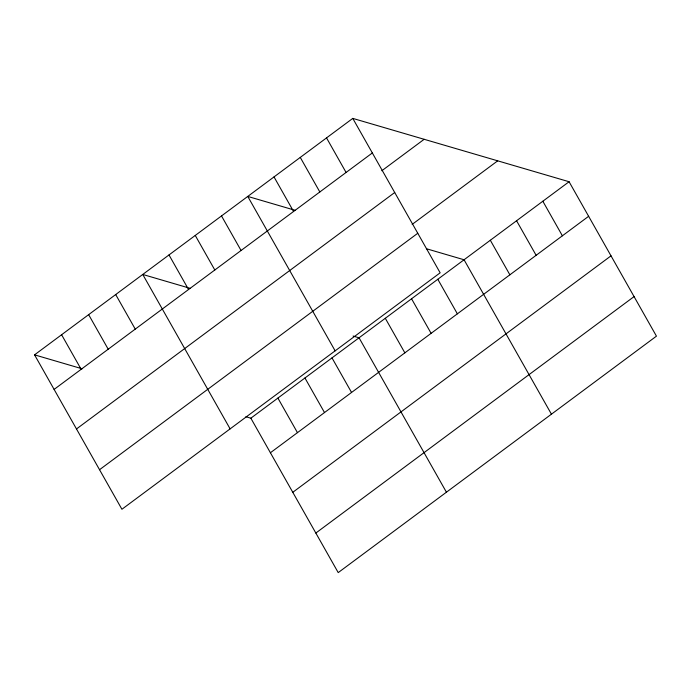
<?xml version="1.0" encoding="UTF-8"?>
<svg xmlns="http://www.w3.org/2000/svg" width="691" height="691" viewBox="0 0 691 691"><rect width="100%" height="100%" fill="white"/><g stroke="black" fill="none" stroke-linecap="round" stroke-linejoin="round"><path stroke-width="1.04" d="M352.781 118.394L440.15 272.815L121.918 509.267L34.55 354.846L352.781 118.394L569.082 181.733L656.45 336.154L338.219 572.606L250.85 418.185L245.892 416.733M54.105 389.413L372.337 152.953M381.821 170.755L424.162 139.297M76.485 428.964L394.716 192.504M412.164 224.385L497.701 160.83M99.539 469.716L417.77 233.256M250.85 418.185L569.082 181.733M270.406 452.752L588.637 216.292M292.785 492.303L611.017 255.843M315.839 533.055L634.07 296.594M295.351 210.358L247.767 196.425L335.135 350.838M426.399 248.734L464.067 259.764L551.435 414.177M190.336 288.389L142.752 274.457L230.112 428.869M353.101 336.051L359.052 337.795L446.421 492.208M34.55 354.846L82.134 368.787M542.832 201.236L562.388 235.804M516.574 220.749L536.13 255.307M490.325 240.252L509.88 274.819M437.809 279.268L457.364 313.835M326.532 137.898L346.087 172.465M411.56 298.78L431.115 333.338M300.274 157.41L319.829 191.968M385.302 318.283L404.857 352.851M274.016 176.913L293.571 211.481M332 357.895L351.555 392.453M221.509 215.929L241.064 250.496M304.947 377.994L324.502 412.553M195.259 235.441L214.815 270M277.903 398.094L297.458 432.652M169.001 254.944L188.557 289.512M115.699 294.556L135.255 329.115M88.647 314.655L108.202 349.214M61.603 334.755L81.158 369.314"/></g></svg>
